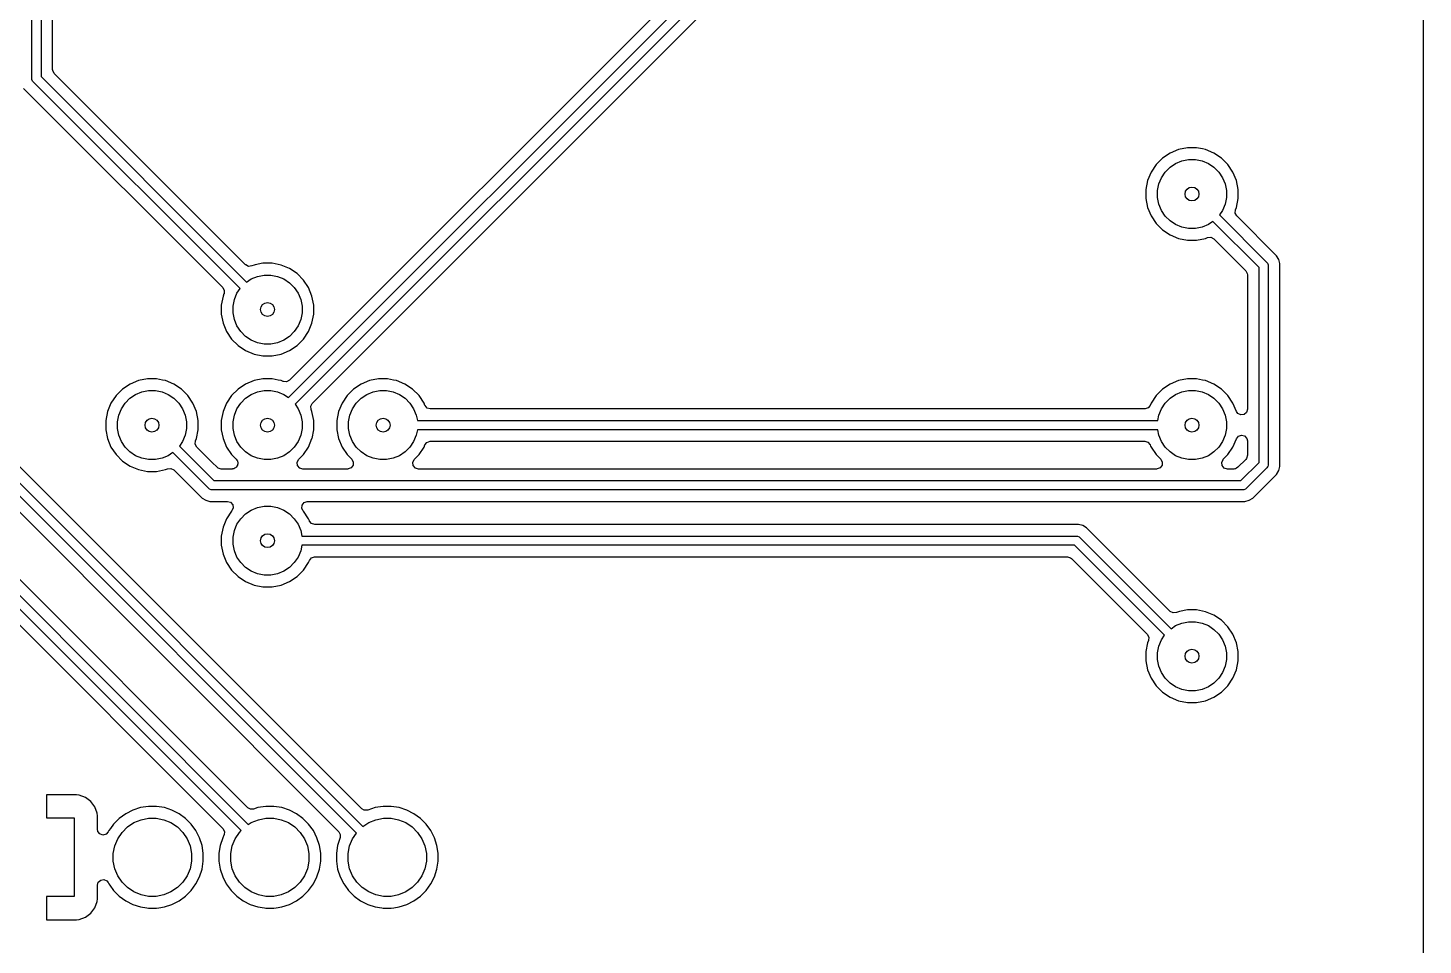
# Model space of a CAD drawing. Extents: x 0 to 90, y 0 to 55.
# Drawn here: x 59.82 to 90, y 23.75 to 43.59 of the extents above; entities that cross this region are included whole.
import ezdxf

# ---------------------------------------------------------------- set-up
doc = ezdxf.new("R2010")
doc.units = 0
doc.layers.add('BLACK', color=7, linetype='CONTINUOUS')

msp = doc.modelspace()

# ---------------------------------------------------------------- linework, layer by layer
at = {"layer": 'BLACK', "linetype": 'CONTINUOUS'}
for p, q in [((89.9995, 54.8755), (89.9995, 0.1245)), ((59.9, 42.5), (59.9, 49.258879)), ((60.1, 49.258879), (60.1, 42.541422)), ((60.3505, 42.696543), (60.3505, 48.979393)), ((64.572507, 26.723173), (45.386817, 45.908864)), ((44.719531, 45.584786), (64.034519, 26.269797)), ((64.431142, 26.227435), (44.929289, 45.729289)), ((45.1, 45.841422), (64.584857, 26.356564)), ((74.784786, 45.280468), (65.473835, 35.969517)), ((65.45334, 35.594761), (74.92929, 45.070711)), ((75.041421, 44.9), (65.594761, 35.45334)), ((65.969517, 35.473835), (75.108863, 44.613181)), ((66.92349, 26.175088), (49.929289, 43.16929)), ((50.1, 43.281423), (67.064912, 26.31651)), ((49.719531, 43.024787), (66.541348, 26.202969)), ((60.353334, 42.670185), (60.3505, 42.696543)), ((60.386817, 42.608864), (60.353334, 42.670185)), ((64.526192, 38.469488), (60.386817, 42.608864)), ((59.719531, 42.284786), (64.030481, 37.973835)), ((59.901921, 42.480491), (59.9, 42.5)), ((59.916853, 42.444443), (59.901921, 42.480491)), ((59.929289, 42.429289), (59.916853, 42.444443)), ((64.405238, 37.953339), (59.929289, 42.429289)), ((60.1, 42.541422), (64.54666, 38.094761)), ((84.362214, 40.777136), (84.222863, 40.637785)), ((84.362218, 40.777139), (84.362214, 40.777136)), ((84.526079, 40.886628), (84.362218, 40.777139)), ((84.526092, 40.886635), (84.526079, 40.886628)), ((84.70816, 40.962049), (84.526092, 40.886635)), ((84.708165, 40.962051), (84.70816, 40.962049)), ((84.70817, 40.962052), (84.708165, 40.962051)), ((84.901457, 41.0005), (84.70817, 40.962052)), ((84.901459, 41.0005), (84.901457, 41.0005)), ((85.098541, 41.0005), (84.901459, 41.0005)), ((85.098543, 41.0005), (85.098541, 41.0005)), ((85.228582, 40.974632), (85.098543, 41.0005)), ((85.291835, 40.962051), (85.228582, 40.974632)), ((85.473914, 40.886632), (85.291835, 40.962051)), ((85.637782, 40.777139), (85.473914, 40.886632)), ((85.777139, 40.637782), (85.637782, 40.777139)), ((84.113364, 40.473907), (84.03795, 40.291839)), ((84.113371, 40.47392), (84.113364, 40.473907)), ((84.22286, 40.637781), (84.113371, 40.47392)), ((84.222863, 40.637785), (84.22286, 40.637781)), ((84.338559, 40.353548), (84.420242, 40.475795)), ((84.420242, 40.475795), (84.524205, 40.579758)), ((84.524205, 40.579758), (84.646452, 40.661441)), ((84.646452, 40.661441), (84.782286, 40.717705)), ((84.782286, 40.717705), (84.926487, 40.746389)), ((84.926487, 40.746389), (85.073513, 40.746389)), ((85.073513, 40.746389), (85.217714, 40.717705)), ((85.217714, 40.717705), (85.353548, 40.661441)), ((85.353548, 40.661441), (85.475795, 40.579758)), ((85.475795, 40.579758), (85.579758, 40.475795)), ((85.579758, 40.475795), (85.661441, 40.353548)), ((85.886632, 40.473914), (85.777139, 40.637782)), ((85.962051, 40.291835), (85.886632, 40.473914)), ((84.037947, 40.291829), (83.9995, 40.098543)), ((84.03795, 40.291839), (84.037947, 40.291829)), ((84.253611, 40.073513), (84.282295, 40.217714)), ((84.282295, 40.217714), (84.338559, 40.353548)), ((85.661441, 40.353548), (85.717705, 40.217714)), ((85.717705, 40.217714), (85.746389, 40.073513)), ((85.962052, 40.291829), (85.962051, 40.291835)), ((86.0005, 40.098543), (85.962052, 40.291829)), ((83.9995, 39.901456), (83.999499, 39.901456)), ((83.999499, 39.901456), (84.037947, 39.70817)), ((83.9995, 40.098543), (83.9995, 39.901456)), ((84.253611, 39.926487), (84.253611, 40.073513)), ((84.282295, 39.782286), (84.253611, 39.926487)), ((85.746389, 39.926487), (85.717705, 39.782286)), ((85.746389, 40.073513), (85.746389, 39.926487)), ((85.962052, 39.70817), (86.0005, 39.901456)), ((86.0005, 39.901456), (86.0005, 40.098543)), ((84.037947, 39.70817), (84.03795, 39.70816)), ((84.03795, 39.70816), (84.113364, 39.526092)), ((84.338559, 39.646452), (84.282295, 39.782286)), ((84.420242, 39.524205), (84.338559, 39.646452)), ((85.661441, 39.646452), (85.594761, 39.54666)), ((85.594761, 39.54666), (86.620711, 38.520711)), ((85.717705, 39.782286), (85.661441, 39.646452)), ((85.936032, 39.587486), (85.941016, 39.657177)), ((85.969515, 39.526165), (85.936032, 39.587486)), ((85.941016, 39.657177), (85.942615, 39.661244)), ((85.942615, 39.661244), (85.962051, 39.708165)), ((85.962051, 39.708165), (85.962052, 39.70817)), ((84.113364, 39.526092), (84.113371, 39.526079)), ((84.113371, 39.526079), (84.22286, 39.362218)), ((84.22286, 39.362218), (84.222863, 39.362214)), ((84.222863, 39.362214), (84.362214, 39.222863)), ((84.524205, 39.420242), (84.420242, 39.524205)), ((84.646452, 39.338559), (84.524205, 39.420242)), ((84.782286, 39.282295), (84.646452, 39.338559)), ((84.926487, 39.253611), (84.782286, 39.282295)), ((85.073513, 39.253611), (84.926487, 39.253611)), ((85.217714, 39.282295), (85.073513, 39.253611)), ((85.353548, 39.338559), (85.217714, 39.282295)), ((85.453339, 39.405238), (85.353548, 39.338559)), ((86.45, 38.408578), (85.453339, 39.405238)), ((86.83047, 38.665212), (85.969515, 39.526165)), ((84.362214, 39.222863), (84.362218, 39.22286)), ((84.362218, 39.22286), (84.526079, 39.113371)), ((84.526079, 39.113371), (84.526092, 39.113364)), ((84.526092, 39.113364), (84.70816, 39.03795)), ((84.70816, 39.03795), (84.70817, 39.037947)), ((84.70817, 39.037947), (84.901457, 38.9995)), ((84.901457, 38.9995), (84.901459, 38.9995)), ((84.901459, 38.9995), (85.098543, 38.9995)), ((85.098543, 38.9995), (85.291828, 39.037947)), ((85.291828, 39.037947), (85.291831, 39.037948)), ((85.291831, 39.037948), (85.291835, 39.037949)), ((85.291835, 39.037949), (85.338703, 39.057362)), ((85.338703, 39.057362), (85.408173, 39.064829)), ((85.408173, 39.064829), (85.470652, 39.033553)), ((85.470652, 39.033553), (85.473835, 39.030481)), ((85.473835, 39.030481), (86.163181, 38.341136)), ((86.876614, 38.585288), (86.83047, 38.665212)), ((64.529349, 38.466442), (64.526192, 38.469488)), ((64.591828, 38.435168), (64.529349, 38.466442)), ((64.661294, 38.442636), (64.591828, 38.435168)), ((64.708165, 38.462051), (64.661294, 38.442636)), ((64.73024, 38.466442), (64.708165, 38.462051)), ((64.901457, 38.5005), (64.73024, 38.466442)), ((64.901459, 38.5005), (64.901457, 38.5005)), ((65.098541, 38.5005), (64.901459, 38.5005)), ((65.098543, 38.5005), (65.098541, 38.5005)), ((65.228582, 38.474632), (65.098543, 38.5005)), ((65.291835, 38.462051), (65.228582, 38.474632)), ((65.473914, 38.386632), (65.291835, 38.462051)), ((65.637782, 38.277139), (65.473914, 38.386632)), ((86.163181, 38.341136), (86.196666, 38.279813)), ((86.45, 34.191422), (86.45, 38.408578)), ((86.620711, 38.520711), (86.633147, 38.505557)), ((86.633147, 38.505557), (86.648079, 38.469509)), ((86.648079, 38.469509), (86.65, 38.45)), ((86.65, 38.45), (86.65, 34.15)), ((86.9005, 38.496144), (86.876614, 38.585288)), ((86.9005, 34.103856), (86.9005, 38.496144)), ((64.54666, 38.094761), (64.646452, 38.161441)), ((64.646452, 38.161441), (64.782286, 38.217705)), ((64.782286, 38.217705), (64.926487, 38.246389)), ((64.926487, 38.246389), (65.073513, 38.246389)), ((65.073513, 38.246389), (65.217714, 38.217705)), ((65.217714, 38.217705), (65.353548, 38.161441)), ((65.353548, 38.161441), (65.475795, 38.079758)), ((65.475795, 38.079758), (65.579758, 37.975795)), ((65.777139, 38.137782), (65.637782, 38.277139)), ((65.886632, 37.973914), (65.777139, 38.137782)), ((86.196666, 38.279813), (86.1995, 38.253455)), ((86.1995, 38.253455), (86.1995, 35.341972)), ((64.037947, 37.791828), (63.9995, 37.598543)), ((64.030481, 37.973835), (64.063966, 37.912512)), ((64.037948, 37.791831), (64.037947, 37.791828)), ((64.037949, 37.791835), (64.037948, 37.791831)), ((64.057362, 37.838703), (64.037949, 37.791835)), ((64.058982, 37.84282), (64.057362, 37.838703)), ((64.063966, 37.912512), (64.058982, 37.84282)), ((64.282295, 37.717714), (64.338559, 37.853548)), ((64.338559, 37.853548), (64.405238, 37.953339)), ((65.579758, 37.975795), (65.661441, 37.853548)), ((65.661441, 37.853548), (65.717705, 37.717714)), ((65.962051, 37.791835), (65.886632, 37.973914)), ((65.962052, 37.791829), (65.962051, 37.791835)), ((66.0005, 37.598543), (65.962052, 37.791829)), ((63.9995, 37.598543), (63.9995, 37.401456)), ((64.253611, 37.573513), (64.282295, 37.717714)), ((64.253611, 37.426487), (64.253611, 37.573513)), ((65.717705, 37.717714), (65.746389, 37.573513)), ((65.746389, 37.573513), (65.746389, 37.426487)), ((66.0005, 37.401456), (66.0005, 37.598543)), ((63.9995, 37.401456), (63.999499, 37.401456)), ((63.999499, 37.401456), (64.037947, 37.20817)), ((64.037947, 37.20817), (64.03795, 37.20816)), ((64.03795, 37.20816), (64.113364, 37.026092)), ((64.282295, 37.282286), (64.253611, 37.426487)), ((64.338559, 37.146452), (64.282295, 37.282286)), ((64.420242, 37.024205), (64.338559, 37.146452)), ((65.661441, 37.146452), (65.579758, 37.024205)), ((65.717705, 37.282286), (65.661441, 37.146452)), ((65.746389, 37.426487), (65.717705, 37.282286)), ((65.886635, 37.026092), (65.962049, 37.20816)), ((65.962049, 37.20816), (65.962052, 37.20817)), ((65.962052, 37.20817), (66.0005, 37.401456)), ((64.113364, 37.026092), (64.113371, 37.026079)), ((64.113371, 37.026079), (64.22286, 36.862218)), ((64.22286, 36.862218), (64.222863, 36.862214)), ((64.222863, 36.862214), (64.362214, 36.722863)), ((64.524205, 36.920242), (64.420242, 37.024205)), ((64.646452, 36.838559), (64.524205, 36.920242)), ((64.782286, 36.782295), (64.646452, 36.838559)), ((65.353548, 36.838559), (65.217714, 36.782295)), ((65.475795, 36.920242), (65.353548, 36.838559)), ((65.579758, 37.024205), (65.475795, 36.920242)), ((65.637785, 36.722863), (65.777136, 36.862214)), ((65.777136, 36.862214), (65.777139, 36.862218)), ((65.777139, 36.862218), (65.886628, 37.026079)), ((65.886628, 37.026079), (65.886635, 37.026092)), ((64.362214, 36.722863), (64.362218, 36.72286)), ((64.362218, 36.72286), (64.526079, 36.613371)), ((64.526079, 36.613371), (64.526092, 36.613364)), ((64.526092, 36.613364), (64.70816, 36.53795)), ((64.70816, 36.53795), (64.70817, 36.537947)), ((64.70817, 36.537947), (64.901457, 36.4995)), ((64.926487, 36.753611), (64.782286, 36.782295)), ((65.073513, 36.753611), (64.926487, 36.753611)), ((65.217714, 36.782295), (65.073513, 36.753611)), ((65.098543, 36.4995), (65.291829, 36.537947)), ((65.291829, 36.537947), (65.291839, 36.53795)), ((65.291839, 36.53795), (65.473907, 36.613364)), ((65.473907, 36.613364), (65.47392, 36.613371)), ((65.47392, 36.613371), (65.637781, 36.72286)), ((65.637781, 36.72286), (65.637785, 36.722863)), ((64.901457, 36.4995), (64.901459, 36.4995)), ((64.901459, 36.4995), (65.098543, 36.4995)), ((62.20816, 35.962049), (62.026092, 35.886635)), ((62.208163, 35.96205), (62.20816, 35.962049)), ((62.208165, 35.962051), (62.208163, 35.96205)), ((62.20817, 35.962052), (62.208165, 35.962051)), ((62.401457, 36.0005), (62.20817, 35.962052)), ((62.401459, 36.0005), (62.401457, 36.0005)), ((62.598541, 36.0005), (62.401459, 36.0005)), ((62.598543, 36.0005), (62.598541, 36.0005)), ((62.728582, 35.974632), (62.598543, 36.0005)), ((62.791835, 35.962051), (62.728582, 35.974632)), ((62.973914, 35.886632), (62.791835, 35.962051)), ((64.70816, 35.962049), (64.526092, 35.886635)), ((64.708163, 35.96205), (64.70816, 35.962049)), ((64.708165, 35.962051), (64.708163, 35.96205)), ((64.70817, 35.962052), (64.708165, 35.962051)), ((64.901457, 36.0005), (64.70817, 35.962052)), ((64.901459, 36.0005), (64.901457, 36.0005)), ((65.098541, 36.0005), (64.901459, 36.0005)), ((65.098543, 36.0005), (65.098541, 36.0005)), ((65.228582, 35.974632), (65.098543, 36.0005)), ((65.291835, 35.962051), (65.228582, 35.974632)), ((65.338757, 35.942615), (65.291835, 35.962051)), ((65.34282, 35.941016), (65.338757, 35.942615)), ((65.412512, 35.936032), (65.34282, 35.941016)), ((65.473835, 35.969517), (65.412512, 35.936032)), ((67.20816, 35.962049), (67.026092, 35.886635)), ((67.208163, 35.96205), (67.20816, 35.962049)), ((67.208165, 35.962051), (67.208163, 35.96205)), ((67.20817, 35.962052), (67.208165, 35.962051)), ((67.401457, 36.0005), (67.20817, 35.962052)), ((67.401459, 36.0005), (67.401457, 36.0005)), ((67.598541, 36.0005), (67.401459, 36.0005)), ((67.598543, 36.0005), (67.598541, 36.0005)), ((67.728582, 35.974632), (67.598543, 36.0005)), ((67.791835, 35.962051), (67.728582, 35.974632)), ((67.973914, 35.886632), (67.791835, 35.962051)), ((84.70816, 35.962049), (84.526092, 35.886635)), ((84.708163, 35.96205), (84.70816, 35.962049)), ((84.708165, 35.962051), (84.708163, 35.96205)), ((84.70817, 35.962052), (84.708165, 35.962051)), ((84.901457, 36.0005), (84.70817, 35.962052)), ((84.901459, 36.0005), (84.901457, 36.0005)), ((85.098541, 36.0005), (84.901459, 36.0005)), ((85.098543, 36.0005), (85.098541, 36.0005)), ((85.228582, 35.974632), (85.098543, 36.0005)), ((85.291835, 35.962051), (85.228582, 35.974632)), ((85.473914, 35.886632), (85.291835, 35.962051)), ((61.72286, 35.637781), (61.613371, 35.47392)), ((61.722863, 35.637785), (61.72286, 35.637781)), ((61.862214, 35.777136), (61.722863, 35.637785)), ((61.862218, 35.777139), (61.862214, 35.777136)), ((62.026079, 35.886628), (61.862218, 35.777139)), ((62.024205, 35.579758), (62.146452, 35.661441)), ((62.026092, 35.886635), (62.026079, 35.886628)), ((62.146452, 35.661441), (62.282286, 35.717705)), ((62.282286, 35.717705), (62.426487, 35.746389)), ((62.426487, 35.746389), (62.573513, 35.746389)), ((62.573513, 35.746389), (62.717714, 35.717705)), ((62.717714, 35.717705), (62.853548, 35.661441)), ((62.853548, 35.661441), (62.975795, 35.579758)), ((63.137782, 35.777139), (62.973914, 35.886632)), ((63.277139, 35.637782), (63.137782, 35.777139)), ((63.386632, 35.473914), (63.277139, 35.637782)), ((64.22286, 35.637781), (64.113371, 35.47392)), ((64.222863, 35.637785), (64.22286, 35.637781)), ((64.362214, 35.777136), (64.222863, 35.637785)), ((64.362218, 35.777139), (64.362214, 35.777136)), ((64.526079, 35.886628), (64.362218, 35.777139)), ((64.524205, 35.579758), (64.646452, 35.661441)), ((64.526092, 35.886635), (64.526079, 35.886628)), ((64.646452, 35.661441), (64.782286, 35.717705)), ((64.782286, 35.717705), (64.926487, 35.746389)), ((64.926487, 35.746389), (65.073513, 35.746389)), ((65.073513, 35.746389), (65.217714, 35.717705)), ((65.217714, 35.717705), (65.353548, 35.661441)), ((65.353548, 35.661441), (65.45334, 35.594761)), ((66.72286, 35.637781), (66.613371, 35.47392)), ((66.722863, 35.637785), (66.72286, 35.637781)), ((66.862214, 35.777136), (66.722863, 35.637785)), ((66.862218, 35.777139), (66.862214, 35.777136)), ((67.026079, 35.886628), (66.862218, 35.777139)), ((67.024205, 35.579758), (67.146452, 35.661441)), ((67.026092, 35.886635), (67.026079, 35.886628)), ((67.146452, 35.661441), (67.282286, 35.717705)), ((67.282286, 35.717705), (67.426487, 35.746389)), ((67.426487, 35.746389), (67.573513, 35.746389)), ((67.573513, 35.746389), (67.717714, 35.717705)), ((67.717714, 35.717705), (67.853548, 35.661441)), ((67.853548, 35.661441), (67.975795, 35.579758)), ((68.137782, 35.777139), (67.973914, 35.886632)), ((68.277139, 35.637782), (68.137782, 35.777139)), ((68.386632, 35.473914), (68.277139, 35.637782)), ((84.22286, 35.637782), (84.113372, 35.47392)), ((84.362214, 35.777136), (84.22286, 35.637782)), ((84.362218, 35.777139), (84.362214, 35.777136)), ((84.526079, 35.886628), (84.362218, 35.777139)), ((84.524205, 35.579758), (84.646452, 35.661441)), ((84.526092, 35.886635), (84.526079, 35.886628)), ((84.646452, 35.661441), (84.782286, 35.717705)), ((84.782286, 35.717705), (84.926487, 35.746389)), ((84.926487, 35.746389), (85.073513, 35.746389)), ((85.073513, 35.746389), (85.217714, 35.717705)), ((85.217714, 35.717705), (85.353548, 35.661441)), ((85.353548, 35.661441), (85.475795, 35.579758)), ((85.637782, 35.777139), (85.473914, 35.886632)), ((85.777139, 35.637782), (85.637782, 35.777139)), ((85.886632, 35.473914), (85.777139, 35.637782)), ((61.613364, 35.473907), (61.53795, 35.291839)), ((61.613371, 35.47392), (61.613364, 35.473907)), ((61.782295, 35.217714), (61.838559, 35.353548)), ((61.838559, 35.353548), (61.920242, 35.475795)), ((61.920242, 35.475795), (62.024205, 35.579758)), ((62.975795, 35.579758), (63.079758, 35.475795)), ((63.079758, 35.475795), (63.161441, 35.353548)), ((63.161441, 35.353548), (63.217705, 35.217714)), ((63.462051, 35.291835), (63.386632, 35.473914)), ((64.113364, 35.473907), (64.03795, 35.291839)), ((64.113371, 35.47392), (64.113364, 35.473907)), ((64.282295, 35.217714), (64.338559, 35.353548)), ((64.338559, 35.353548), (64.420242, 35.475795)), ((64.420242, 35.475795), (64.524205, 35.579758)), ((65.594761, 35.45334), (65.661441, 35.353548)), ((65.661441, 35.353548), (65.717705, 35.217714)), ((65.935168, 35.408168), (65.966441, 35.470648)), ((65.942637, 35.338702), (65.935168, 35.408168)), ((65.962051, 35.291835), (65.942637, 35.338702)), ((65.966441, 35.470648), (65.969517, 35.473835)), ((66.613364, 35.473907), (66.53795, 35.291839)), ((66.613371, 35.47392), (66.613364, 35.473907)), ((66.782295, 35.217714), (66.838559, 35.353548)), ((66.838559, 35.353548), (66.920242, 35.475795)), ((66.920242, 35.475795), (67.024205, 35.579758)), ((67.975795, 35.579758), (68.079758, 35.475795)), ((68.079758, 35.475795), (68.161441, 35.353548)), ((68.161441, 35.353548), (68.217705, 35.217714)), ((68.40606, 35.427009), (68.386632, 35.473914)), ((68.407811, 35.422989), (68.40606, 35.427009)), ((68.453566, 35.370185), (68.407811, 35.422989)), ((68.520605, 35.3505), (68.453566, 35.370185)), ((83.979395, 35.3505), (68.520605, 35.3505)), ((83.983822, 35.350579), (83.979395, 35.3505)), ((84.050116, 35.372645), (83.983822, 35.350579)), ((84.093955, 35.427046), (84.050116, 35.372645)), ((84.113368, 35.473914), (84.093955, 35.427046)), ((84.113372, 35.47392), (84.113368, 35.473914)), ((84.282295, 35.217714), (84.338559, 35.353548)), ((84.338559, 35.353548), (84.420242, 35.475795)), ((84.420242, 35.475795), (84.524205, 35.579758)), ((85.475795, 35.579758), (85.579758, 35.475795)), ((85.579758, 35.475795), (85.661441, 35.353548)), ((85.661441, 35.353548), (85.717705, 35.217714)), ((85.886634, 35.473907), (85.886632, 35.473914)), ((85.886635, 35.473907), (85.886634, 35.473907)), ((85.960939, 35.29452), (85.886635, 35.473907)), ((86.1995, 35.341972), (86.179815, 35.274933)), ((61.537947, 35.291829), (61.4995, 35.098543)), ((61.4995, 35.098543), (61.4995, 34.901456)), ((61.53795, 35.291839), (61.537947, 35.291829)), ((61.753611, 35.073513), (61.782295, 35.217714)), ((61.753611, 34.926487), (61.753611, 35.073513)), ((63.217705, 35.217714), (63.246389, 35.073513)), ((63.246389, 35.073513), (63.246389, 34.926487)), ((63.462052, 35.291829), (63.462051, 35.291835)), ((63.5005, 35.098543), (63.462052, 35.291829)), ((63.5005, 34.901456), (63.5005, 35.098543)), ((64.037947, 35.291829), (63.9995, 35.098543)), ((63.9995, 35.098543), (63.9995, 34.901456)), ((64.03795, 35.291839), (64.037947, 35.291829)), ((64.253611, 35.073513), (64.282295, 35.217714)), ((64.253611, 34.926487), (64.253611, 35.073513)), ((65.717705, 35.217714), (65.746389, 35.073513)), ((65.746389, 35.073513), (65.746389, 34.926487)), ((65.962052, 35.291829), (65.962051, 35.291835)), ((66.0005, 35.098543), (65.962052, 35.291829)), ((66.0005, 34.901456), (66.0005, 35.098543)), ((66.537947, 35.291829), (66.4995, 35.098543)), ((66.4995, 35.098543), (66.4995, 34.901456)), ((66.53795, 35.291839), (66.537947, 35.291829)), ((66.753611, 35.073513), (66.782295, 35.217714)), ((66.753611, 34.926487), (66.753611, 35.073513)), ((68.217705, 35.217714), (68.24112, 35.1)), ((68.24112, 35.1), (84.25888, 35.1)), ((84.25888, 35.1), (84.282295, 35.217714)), ((85.717705, 35.217714), (85.746389, 35.073513)), ((85.746389, 35.073513), (85.746389, 34.926487)), ((85.994297, 35.248259), (85.960939, 35.29452)), ((86.057853, 35.219234), (85.994297, 35.248259)), ((86.127011, 35.229178), (86.057853, 35.219234)), ((86.179815, 35.274933), (86.127011, 35.229178)), ((67.037032, 26.698649), (58.834225, 34.901456)), ((61.4995, 34.901456), (61.499499, 34.901456)), ((61.499499, 34.901456), (61.537947, 34.70817)), ((61.782295, 34.782286), (61.753611, 34.926487)), ((61.838559, 34.646452), (61.782295, 34.782286)), ((63.217705, 34.782286), (63.161441, 34.646452)), ((63.246389, 34.926487), (63.217705, 34.782286)), ((63.462051, 34.708165), (63.463119, 34.713532)), ((63.463119, 34.713532), (63.5005, 34.901456)), ((63.9995, 34.901456), (63.999499, 34.901456)), ((63.999499, 34.901456), (64.037947, 34.70817)), ((64.282295, 34.782286), (64.253611, 34.926487)), ((64.338559, 34.646452), (64.282295, 34.782286)), ((65.717705, 34.782286), (65.661441, 34.646452)), ((65.746389, 34.926487), (65.717705, 34.782286)), ((65.962052, 34.708168), (65.963119, 34.713532)), ((65.963119, 34.713532), (66.0005, 34.901456)), ((66.4995, 34.901456), (66.499499, 34.901456)), ((66.499499, 34.901456), (66.537947, 34.70817)), ((66.782295, 34.782286), (66.753611, 34.926487)), ((66.838559, 34.646452), (66.782295, 34.782286)), ((68.217705, 34.782286), (68.161441, 34.646452)), ((68.24112, 34.9), (68.217705, 34.782286)), ((84.25888, 34.9), (68.24112, 34.9)), ((84.282295, 34.782286), (84.25888, 34.9)), ((84.338559, 34.646452), (84.282295, 34.782286)), ((85.717705, 34.782286), (85.661441, 34.646452)), ((85.746389, 34.926487), (85.717705, 34.782286)), ((85.960939, 34.705479), (86.00478, 34.759883)), ((86.00478, 34.759883), (86.071074, 34.781948)), ((86.071074, 34.781948), (86.138773, 34.764669)), ((86.138773, 34.764669), (86.186384, 34.713532)), ((86.186384, 34.713532), (86.1995, 34.658027)), ((61.537947, 34.70817), (61.53795, 34.70816)), ((61.53795, 34.70816), (61.613364, 34.526092)), ((61.613364, 34.526092), (61.613371, 34.526079)), ((61.613371, 34.526079), (61.72286, 34.362218)), ((61.920242, 34.524205), (61.838559, 34.646452)), ((62.024205, 34.420242), (61.920242, 34.524205)), ((62.146452, 34.338559), (62.024205, 34.420242)), ((63.161441, 34.646452), (63.094761, 34.546659)), ((63.094761, 34.546659), (63.841421, 33.8)), ((63.436032, 34.587486), (63.441016, 34.657177)), ((63.469515, 34.526165), (63.436032, 34.587486)), ((63.441016, 34.657177), (63.442615, 34.661244)), ((63.442615, 34.661244), (63.462051, 34.708165)), ((63.803535, 34.192147), (63.469515, 34.526165)), ((64.037947, 34.70817), (64.03795, 34.70816)), ((64.03795, 34.70816), (64.113364, 34.526092)), ((64.113364, 34.526092), (64.113371, 34.526079)), ((64.113371, 34.526079), (64.22286, 34.362218)), ((64.420242, 34.524205), (64.338559, 34.646452)), ((64.524205, 34.420242), (64.420242, 34.524205)), ((64.646452, 34.338559), (64.524205, 34.420242)), ((65.475795, 34.420242), (65.353548, 34.338559)), ((65.579758, 34.524205), (65.475795, 34.420242)), ((65.661441, 34.646452), (65.579758, 34.524205)), ((65.777139, 34.362218), (65.886628, 34.526079)), ((65.886628, 34.526079), (65.886635, 34.526092)), ((65.886635, 34.526092), (65.962049, 34.70816)), ((65.962049, 34.70816), (65.962052, 34.708168)), ((66.537947, 34.70817), (66.53795, 34.70816)), ((66.53795, 34.70816), (66.613364, 34.526092)), ((66.613364, 34.526092), (66.613371, 34.526079)), ((66.613371, 34.526079), (66.72286, 34.362218)), ((66.920242, 34.524205), (66.838559, 34.646452)), ((67.024205, 34.420242), (66.920242, 34.524205)), ((67.146452, 34.338559), (67.024205, 34.420242)), ((67.975795, 34.420242), (67.853548, 34.338559)), ((68.079758, 34.524205), (67.975795, 34.420242)), ((68.161441, 34.646452), (68.079758, 34.524205)), ((68.277139, 34.362217), (68.386628, 34.52608)), ((68.386628, 34.52608), (68.386632, 34.526086)), ((68.386632, 34.526086), (68.406044, 34.572953)), ((68.406044, 34.572953), (68.449884, 34.627355)), ((68.449884, 34.627355), (68.516178, 34.649421)), ((68.516178, 34.649421), (68.520605, 34.6495)), ((68.520605, 34.6495), (83.979395, 34.6495)), ((83.979395, 34.6495), (84.046434, 34.629815)), ((84.046434, 34.629815), (84.092189, 34.577011)), ((84.092189, 34.577011), (84.093939, 34.57299)), ((84.093939, 34.57299), (84.105351, 34.545438)), ((84.105351, 34.545438), (84.113367, 34.526087)), ((84.113367, 34.526087), (84.113371, 34.52608)), ((84.113371, 34.52608), (84.22286, 34.362217)), ((84.420242, 34.524205), (84.338559, 34.646452)), ((84.524205, 34.420242), (84.420242, 34.524205)), ((84.646452, 34.338559), (84.524205, 34.420242)), ((85.475795, 34.420242), (85.353548, 34.338559)), ((85.579758, 34.524205), (85.475795, 34.420242)), ((85.661441, 34.646452), (85.579758, 34.524205)), ((85.777139, 34.362218), (85.886628, 34.526079)), ((85.886628, 34.526079), (85.886635, 34.526092)), ((85.886635, 34.526092), (85.960939, 34.705479)), ((86.1995, 34.658027), (86.1995, 34.346544)), ((61.72286, 34.362218), (61.722863, 34.362214)), ((61.722863, 34.362214), (61.862214, 34.222863)), ((61.862214, 34.222863), (61.862218, 34.22286)), ((61.862218, 34.22286), (62.026079, 34.113371)), ((62.026079, 34.113371), (62.026092, 34.113364)), ((62.026092, 34.113364), (62.20816, 34.03795)), ((62.282286, 34.282295), (62.146452, 34.338559)), ((62.426487, 34.253611), (62.282286, 34.282295)), ((62.573513, 34.253611), (62.426487, 34.253611)), ((62.717714, 34.282295), (62.573513, 34.253611)), ((62.853548, 34.338559), (62.717714, 34.282295)), ((62.95334, 34.405238), (62.853548, 34.338559)), ((63.72929, 33.629289), (62.95334, 34.405238)), ((63.908863, 34.086819), (63.803535, 34.192147)), ((64.22286, 34.362218), (64.222863, 34.362214)), ((64.222863, 34.362214), (64.322897, 34.262181)), ((64.322897, 34.262181), (64.333509, 34.242744)), ((64.338127, 34.113439), (64.328929, 34.093297)), ((64.333509, 34.242744), (64.34801, 34.226011)), ((64.351398, 34.131166), (64.338127, 34.113439)), ((64.34801, 34.226011), (64.349926, 34.212679)), ((64.349926, 34.212679), (64.356382, 34.200858)), ((64.352358, 34.144601), (64.351398, 34.131166)), ((64.357954, 34.156853), (64.352358, 34.144601)), ((64.356382, 34.200858), (64.354802, 34.178771)), ((64.354802, 34.178771), (64.357954, 34.156853)), ((64.782286, 34.282295), (64.646452, 34.338559)), ((64.926487, 34.253611), (64.782286, 34.282295)), ((65.073513, 34.253611), (64.926487, 34.253611)), ((65.217714, 34.282295), (65.073513, 34.253611)), ((65.353548, 34.338559), (65.217714, 34.282295)), ((65.642046, 34.192147), (65.671071, 34.255703)), ((65.65199, 34.122989), (65.642046, 34.192147)), ((65.697745, 34.070185), (65.65199, 34.122989)), ((65.671071, 34.255703), (65.677103, 34.262181)), ((65.677103, 34.262181), (65.777136, 34.362214)), ((65.777136, 34.362214), (65.777139, 34.362218)), ((66.72286, 34.362218), (66.722863, 34.362214)), ((66.722863, 34.362214), (66.822897, 34.262181)), ((66.851398, 34.131166), (66.809526, 34.075233)), ((66.822897, 34.262181), (66.856382, 34.200858)), ((66.856382, 34.200858), (66.851398, 34.131166)), ((67.282286, 34.282295), (67.146452, 34.338559)), ((67.426487, 34.253611), (67.282286, 34.282295)), ((67.573513, 34.253611), (67.426487, 34.253611)), ((67.717714, 34.282295), (67.573513, 34.253611)), ((67.853548, 34.338559), (67.717714, 34.282295)), ((68.142046, 34.192147), (68.171071, 34.255703)), ((68.15199, 34.122989), (68.142046, 34.192147)), ((68.197745, 34.070185), (68.15199, 34.122989)), ((68.171071, 34.255703), (68.177103, 34.262181)), ((68.177103, 34.262181), (68.277139, 34.362217)), ((84.22286, 34.362217), (84.222863, 34.362214)), ((84.222863, 34.362214), (84.322897, 34.262181)), ((84.351398, 34.131166), (84.309526, 34.075233)), ((84.322897, 34.262181), (84.356382, 34.200858)), ((84.356382, 34.200858), (84.351398, 34.131166)), ((84.782286, 34.282295), (84.646452, 34.338559)), ((84.926487, 34.253611), (84.782286, 34.282295)), ((85.073513, 34.253611), (84.926487, 34.253611)), ((85.217714, 34.282295), (85.073513, 34.253611)), ((85.353548, 34.338559), (85.217714, 34.282295)), ((85.642046, 34.192147), (85.671071, 34.255703)), ((85.65199, 34.122989), (85.642046, 34.192147)), ((85.697745, 34.070185), (85.65199, 34.122989)), ((85.671071, 34.255703), (85.677103, 34.262181)), ((85.677103, 34.262181), (85.777136, 34.362214)), ((85.777136, 34.362214), (85.777139, 34.362218)), ((86.163181, 34.258863), (85.991137, 34.086819)), ((86.058578, 33.8), (86.45, 34.191422)), ((86.179815, 34.279505), (86.163181, 34.258863)), ((86.1995, 34.346544), (86.179815, 34.279505)), ((86.648079, 34.130491), (86.637046, 34.103856)), ((86.65, 34.15), (86.648079, 34.130491)), ((62.20816, 34.03795), (62.20817, 34.037947)), ((62.20817, 34.037947), (62.401457, 33.9995)), ((62.401457, 33.9995), (62.401459, 33.9995)), ((62.401459, 33.9995), (62.598543, 33.9995)), ((62.598543, 33.9995), (62.791828, 34.037947)), ((62.791828, 34.037947), (62.791831, 34.037948)), ((62.791831, 34.037948), (62.791835, 34.037949)), ((62.791835, 34.037949), (62.838703, 34.057362)), ((62.838703, 34.057362), (62.908173, 34.064829)), ((62.908173, 34.064829), (62.970652, 34.033553)), ((62.970652, 34.033553), (62.973835, 34.030481)), ((62.973835, 34.030481), (63.584786, 33.419531)), ((63.929505, 34.070185), (63.908863, 34.086819)), ((63.996544, 34.0505), (63.929505, 34.070185)), ((64.235216, 34.0505), (63.996544, 34.0505)), ((64.244062, 34.050816), (64.235216, 34.0505)), ((64.248232, 34.052371), (64.244062, 34.050816)), ((64.270151, 34.055523), (64.248232, 34.052371)), ((64.28878, 34.067495), (64.270151, 34.055523)), ((64.309526, 34.075233), (64.28878, 34.067495)), ((64.317597, 34.086014), (64.309526, 34.075233)), ((64.328929, 34.093297), (64.317597, 34.086014)), ((65.764784, 34.0505), (65.697745, 34.070185)), ((66.735216, 34.0505), (65.764784, 34.0505)), ((66.744062, 34.050816), (66.735216, 34.0505)), ((66.809526, 34.075233), (66.744062, 34.050816)), ((68.264784, 34.0505), (68.197745, 34.070185)), ((84.235216, 34.0505), (68.264784, 34.0505)), ((84.244062, 34.050816), (84.235216, 34.0505)), ((84.309526, 34.075233), (84.244062, 34.050816)), ((85.764784, 34.0505), (85.697745, 34.070185)), ((85.903456, 34.0505), (85.764784, 34.0505)), ((85.929814, 34.053334), (85.903456, 34.0505)), ((85.93219, 34.054631), (85.929814, 34.053334)), ((85.938391, 34.055523), (85.93219, 34.054631)), ((85.964209, 34.072115), (85.938391, 34.055523)), ((85.991137, 34.086819), (85.964209, 34.072115)), ((86.620711, 34.079289), (86.170711, 33.629289)), ((86.315213, 33.419531), (86.830468, 33.934786)), ((86.633147, 34.094443), (86.620711, 34.079289)), ((86.637046, 34.103856), (86.633147, 34.094443)), ((86.830468, 33.934786), (86.830472, 33.934791)), ((86.830472, 33.934791), (86.876613, 34.014711)), ((86.876613, 34.014711), (86.876614, 34.014712)), ((86.876614, 34.014712), (86.886203, 34.0505)), ((86.886203, 34.0505), (86.9005, 34.103856)), ((63.744443, 33.616852), (63.72929, 33.629289)), ((63.780491, 33.601921), (63.744443, 33.616852)), ((63.8, 33.6), (63.780491, 33.601921)), ((86.1, 33.6), (63.8, 33.6)), ((63.841421, 33.8), (86.058578, 33.8)), ((86.119509, 33.601921), (86.1, 33.6)), ((86.155557, 33.616853), (86.119509, 33.601921)), ((86.170711, 33.629289), (86.155557, 33.616853)), ((63.584786, 33.419531), (63.584791, 33.419527)), ((63.584791, 33.419527), (63.664709, 33.373387)), ((63.664709, 33.373387), (63.664712, 33.373386)), ((63.664712, 33.373386), (63.753856, 33.3495)), ((63.753856, 33.3495), (63.753857, 33.3495)), ((63.753857, 33.3495), (63.846144, 33.3495)), ((63.846144, 33.3495), (64.135216, 33.3495)), ((64.135216, 33.3495), (64.202255, 33.329815)), ((64.202255, 33.329815), (64.24801, 33.277011)), ((64.257954, 33.207853), (64.228929, 33.144297)), ((64.24801, 33.277011), (64.257954, 33.207853)), ((64.646452, 33.161441), (64.782286, 33.217705)), ((64.782286, 33.217705), (64.926487, 33.246389)), ((64.926487, 33.246389), (65.073513, 33.246389)), ((65.073513, 33.246389), (65.217714, 33.217705)), ((65.217714, 33.217705), (65.353548, 33.161441)), ((65.743618, 33.199142), (65.748602, 33.268834)), ((65.748602, 33.268834), (65.790474, 33.324767)), ((65.790474, 33.324767), (65.855938, 33.349184)), ((65.855938, 33.349184), (65.864784, 33.3495)), ((65.864784, 33.3495), (86.146143, 33.3495)), ((86.146143, 33.3495), (86.146144, 33.3495)), ((86.146144, 33.3495), (86.235288, 33.373386)), ((86.235288, 33.373386), (86.23529, 33.373387)), ((86.23529, 33.373387), (86.315208, 33.419527)), ((86.315208, 33.419527), (86.315213, 33.419531)), ((64.113364, 32.973907), (64.03795, 32.791839)), ((64.113371, 32.97392), (64.113364, 32.973907)), ((64.22286, 33.137781), (64.113371, 32.97392)), ((64.222863, 33.137785), (64.22286, 33.137781)), ((64.222897, 33.137819), (64.222863, 33.137785)), ((64.228929, 33.144297), (64.222897, 33.137819)), ((64.338559, 32.853548), (64.420242, 32.975795)), ((64.420242, 32.975795), (64.524205, 33.079758)), ((64.524205, 33.079758), (64.646452, 33.161441)), ((65.353548, 33.161441), (65.475795, 33.079758)), ((65.475795, 33.079758), (65.579758, 32.975795)), ((65.579758, 32.975795), (65.661441, 32.853548)), ((65.774156, 33.143215), (65.743618, 33.199142)), ((65.773274, 33.142492), (65.774156, 33.143215)), ((65.777091, 33.13784), (65.773274, 33.142492)), ((65.777103, 33.137819), (65.777091, 33.13784)), ((65.777136, 33.137785), (65.777103, 33.137819)), ((65.777139, 33.137782), (65.777136, 33.137785)), ((65.886632, 32.973914), (65.777139, 33.137782)), ((65.90606, 32.927009), (65.886632, 32.973914)), ((65.907811, 32.922989), (65.90606, 32.927009)), ((65.953566, 32.870185), (65.907811, 32.922989)), ((64.037947, 32.791829), (63.9995, 32.598543)), ((63.9995, 32.598543), (63.9995, 32.401456)), ((64.03795, 32.791839), (64.037947, 32.791829)), ((64.253611, 32.573513), (64.282295, 32.717714)), ((64.282295, 32.717714), (64.338559, 32.853548)), ((65.661441, 32.853548), (65.717705, 32.717714)), ((65.717705, 32.717714), (65.74112, 32.6)), ((65.74112, 32.6), (82.5, 32.6)), ((66.020605, 32.8505), (65.953566, 32.870185)), ((82.546142, 32.8505), (66.020605, 32.8505)), ((82.5, 32.6), (82.519509, 32.598079)), ((82.519509, 32.598079), (82.555557, 32.583147)), ((82.546144, 32.8505), (82.546142, 32.8505)), ((82.635288, 32.826614), (82.546144, 32.8505)), ((82.715212, 32.78047), (82.635288, 32.826614)), ((84.526192, 30.969488), (82.715212, 32.78047)), ((63.9995, 32.401456), (63.999499, 32.401456)), ((63.999499, 32.401456), (64.037947, 32.20817)), ((64.253611, 32.426487), (64.253611, 32.573513)), ((64.282295, 32.282286), (64.253611, 32.426487)), ((65.74112, 32.4), (65.717705, 32.282286)), ((82.458578, 32.4), (65.74112, 32.4)), ((84.405238, 30.453339), (82.458578, 32.4)), ((82.555557, 32.583147), (82.570711, 32.570711)), ((82.570711, 32.570711), (84.54666, 30.594761)), ((64.037947, 32.20817), (64.03795, 32.20816)), ((64.03795, 32.20816), (64.113364, 32.026092)), ((64.113364, 32.026092), (64.113371, 32.026079)), ((64.113371, 32.026079), (64.22286, 31.862218)), ((64.338559, 32.146452), (64.282295, 32.282286)), ((64.420242, 32.024205), (64.338559, 32.146452)), ((64.524205, 31.920242), (64.420242, 32.024205)), ((65.579758, 32.024205), (65.475795, 31.920242)), ((65.661441, 32.146452), (65.579758, 32.024205)), ((65.717705, 32.282286), (65.661441, 32.146452)), ((65.777139, 31.862217), (65.886628, 32.02608)), ((65.886628, 32.02608), (65.886632, 32.026086)), ((65.886632, 32.026086), (65.906044, 32.072953)), ((65.906044, 32.072953), (65.949884, 32.127355)), ((65.949884, 32.127355), (66.016178, 32.149421)), ((66.016178, 32.149421), (66.020605, 32.1495)), ((66.020605, 32.1495), (82.303456, 32.1495)), ((82.303456, 32.1495), (82.370495, 32.129815)), ((82.370495, 32.129815), (82.391137, 32.113181)), ((82.391137, 32.113181), (84.030481, 30.473835)), ((64.22286, 31.862218), (64.222863, 31.862214)), ((64.222863, 31.862214), (64.362214, 31.722863)), ((64.362214, 31.722863), (64.362218, 31.72286)), ((64.362218, 31.72286), (64.526079, 31.613371)), ((64.646452, 31.838559), (64.524205, 31.920242)), ((64.782286, 31.782295), (64.646452, 31.838559)), ((64.926487, 31.753611), (64.782286, 31.782295)), ((65.073513, 31.753611), (64.926487, 31.753611)), ((65.217714, 31.782295), (65.073513, 31.753611)), ((65.353548, 31.838559), (65.217714, 31.782295)), ((65.475795, 31.920242), (65.353548, 31.838559)), ((65.47392, 31.613371), (65.637781, 31.72286)), ((65.637781, 31.72286), (65.637785, 31.722863)), ((65.637785, 31.722863), (65.777139, 31.862217)), ((64.526079, 31.613371), (64.526092, 31.613364)), ((64.526092, 31.613364), (64.70816, 31.53795)), ((64.70816, 31.53795), (64.70817, 31.537947)), ((64.70817, 31.537947), (64.901457, 31.4995)), ((64.901457, 31.4995), (64.901459, 31.4995)), ((64.901459, 31.4995), (65.098543, 31.4995)), ((65.098543, 31.4995), (65.291829, 31.537947)), ((65.291829, 31.537947), (65.291839, 31.53795)), ((65.291839, 31.53795), (65.473907, 31.613364)), ((65.473907, 31.613364), (65.47392, 31.613371)), ((84.529349, 30.966442), (84.526192, 30.969488)), ((84.591828, 30.935168), (84.529349, 30.966442)), ((84.661294, 30.942636), (84.591828, 30.935168)), ((84.708165, 30.962051), (84.661294, 30.942636)), ((84.73024, 30.966442), (84.708165, 30.962051)), ((84.901457, 31.0005), (84.73024, 30.966442)), ((84.901459, 31.0005), (84.901457, 31.0005)), ((85.098541, 31.0005), (84.901459, 31.0005)), ((85.098543, 31.0005), (85.098541, 31.0005)), ((85.228582, 30.974632), (85.098543, 31.0005)), ((85.291835, 30.962051), (85.228582, 30.974632)), ((85.473914, 30.886632), (85.291835, 30.962051)), ((85.637782, 30.777139), (85.473914, 30.886632)), ((84.54666, 30.594761), (84.646452, 30.661441)), ((84.646452, 30.661441), (84.782286, 30.717705)), ((84.782286, 30.717705), (84.926487, 30.746389)), ((84.926487, 30.746389), (85.073513, 30.746389)), ((85.073513, 30.746389), (85.217714, 30.717705)), ((85.217714, 30.717705), (85.353548, 30.661441)), ((85.353548, 30.661441), (85.475795, 30.579758)), ((85.475795, 30.579758), (85.579758, 30.475795)), ((85.777139, 30.637782), (85.637782, 30.777139)), ((85.886632, 30.473914), (85.777139, 30.637782)), ((84.037947, 30.291828), (83.9995, 30.098543)), ((84.030481, 30.473835), (84.063966, 30.412512)), ((84.037948, 30.291831), (84.037947, 30.291828)), ((84.037949, 30.291835), (84.037948, 30.291831)), ((84.057362, 30.338703), (84.037949, 30.291835)), ((84.058982, 30.34282), (84.057362, 30.338703)), ((84.063966, 30.412512), (84.058982, 30.34282)), ((84.253611, 30.073513), (84.282295, 30.217714)), ((84.282295, 30.217714), (84.338559, 30.353548)), ((84.338559, 30.353548), (84.405238, 30.453339)), ((85.579758, 30.475795), (85.661441, 30.353548)), ((85.661441, 30.353548), (85.717705, 30.217714)), ((85.717705, 30.217714), (85.746389, 30.073513)), ((85.962051, 30.291835), (85.886632, 30.473914)), ((85.962052, 30.291829), (85.962051, 30.291835)), ((86.0005, 30.098543), (85.962052, 30.291829)), ((83.9995, 29.901456), (83.999499, 29.901456)), ((83.999499, 29.901456), (84.037947, 29.70817)), ((83.9995, 30.098543), (83.9995, 29.901456)), ((84.253611, 29.926487), (84.253611, 30.073513)), ((84.282295, 29.782286), (84.253611, 29.926487)), ((85.746389, 29.926487), (85.717705, 29.782286)), ((85.746389, 30.073513), (85.746389, 29.926487)), ((85.962052, 29.70817), (86.0005, 29.901456)), ((86.0005, 29.901456), (86.0005, 30.098543)), ((84.037947, 29.70817), (84.03795, 29.70816)), ((84.03795, 29.70816), (84.113364, 29.526092)), ((84.338559, 29.646452), (84.282295, 29.782286)), ((84.420242, 29.524205), (84.338559, 29.646452)), ((85.661441, 29.646452), (85.579758, 29.524205)), ((85.717705, 29.782286), (85.661441, 29.646452)), ((85.886635, 29.526092), (85.962049, 29.70816)), ((85.962049, 29.70816), (85.962052, 29.70817)), ((84.113364, 29.526092), (84.113371, 29.526079)), ((84.113371, 29.526079), (84.22286, 29.362218)), ((84.22286, 29.362218), (84.222863, 29.362214)), ((84.222863, 29.362214), (84.362214, 29.222863)), ((84.524205, 29.420242), (84.420242, 29.524205)), ((84.646452, 29.338559), (84.524205, 29.420242)), ((84.782286, 29.282295), (84.646452, 29.338559)), ((84.926487, 29.253611), (84.782286, 29.282295)), ((85.217714, 29.282295), (85.073513, 29.253611)), ((85.353548, 29.338559), (85.217714, 29.282295)), ((85.475795, 29.420242), (85.353548, 29.338559)), ((85.579758, 29.524205), (85.475795, 29.420242)), ((85.637785, 29.222863), (85.777136, 29.362214)), ((85.777136, 29.362214), (85.777139, 29.362218)), ((85.777139, 29.362218), (85.886628, 29.526079)), ((85.886628, 29.526079), (85.886635, 29.526092)), ((84.362214, 29.222863), (84.362218, 29.22286)), ((84.362218, 29.22286), (84.526079, 29.113371)), ((84.526079, 29.113371), (84.526092, 29.113364)), ((84.526092, 29.113364), (84.70816, 29.03795)), ((84.70816, 29.03795), (84.70817, 29.037947)), ((84.70817, 29.037947), (84.901457, 28.9995)), ((84.901457, 28.9995), (84.901459, 28.9995)), ((84.901459, 28.9995), (85.098543, 28.9995)), ((85.073513, 29.253611), (84.926487, 29.253611)), ((85.098543, 28.9995), (85.291829, 29.037947)), ((85.291829, 29.037947), (85.291839, 29.03795)), ((85.291839, 29.03795), (85.473907, 29.113364)), ((85.473907, 29.113364), (85.47392, 29.113371)), ((85.47392, 29.113371), (85.637781, 29.22286)), ((85.637781, 29.22286), (85.637785, 29.222863)), ((60.867829, 27), (60.220001, 27)), ((60.220001, 27), (60.220001, 26.5)), ((60.867845, 26.999999), (60.867829, 27)), ((60.927373, 26.993598), (60.867845, 26.999999)), ((60.92738, 26.993596), (60.927373, 26.993598)), ((61.062087, 26.943354), (60.92738, 26.993596)), ((61.062094, 26.94335), (61.062087, 26.943354)), ((61.177188, 26.85719), (61.062094, 26.94335)), ((61.177191, 26.857187), (61.177188, 26.85719)), ((61.263351, 26.742093), (61.177191, 26.857187)), ((61.263355, 26.742086), (61.263351, 26.742093)), ((61.313597, 26.607379), (61.263355, 26.742086)), ((61.313599, 26.607372), (61.313597, 26.607379)), ((61.32, 26.547844), (61.313599, 26.607372)), ((61.933213, 26.591232), (61.793073, 26.489414)), ((62.087556, 26.669873), (61.933213, 26.591232)), ((62.2523, 26.723402), (62.087556, 26.669873)), ((62.42339, 26.7505), (62.2523, 26.723402)), ((62.596612, 26.7505), (62.42339, 26.7505)), ((62.767702, 26.723402), (62.596612, 26.7505)), ((62.932446, 26.669873), (62.767702, 26.723402)), ((63.086789, 26.591232), (62.932446, 26.669873)), ((63.226929, 26.489414), (63.086789, 26.591232)), ((64.628664, 26.69093), (64.572507, 26.723173)), ((64.6985, 26.692924), (64.628664, 26.69093)), ((64.792299, 26.723402), (64.6985, 26.692924)), ((64.963389, 26.7505), (64.792299, 26.723402)), ((65.136611, 26.7505), (64.963389, 26.7505)), ((65.307701, 26.723402), (65.136611, 26.7505)), ((65.472445, 26.669873), (65.307701, 26.723402)), ((65.626788, 26.591232), (65.472445, 26.669873)), ((65.766928, 26.489414), (65.626788, 26.591232)), ((67.093189, 26.666406), (67.037032, 26.698649)), ((67.16303, 26.668401), (67.093189, 26.666406)), ((67.167548, 26.669869), (67.16303, 26.668401)), ((67.167556, 26.669873), (67.167548, 26.669869)), ((67.3323, 26.723402), (67.167556, 26.669873)), ((67.50339, 26.7505), (67.3323, 26.723402)), ((67.676612, 26.7505), (67.50339, 26.7505)), ((67.847702, 26.723402), (67.676612, 26.7505)), ((68.012446, 26.669873), (67.847702, 26.723402)), ((68.166789, 26.591232), (68.012446, 26.669873)), ((68.306929, 26.489414), (68.166789, 26.591232)), ((60.220001, 26.5), (60.820001, 26.5)), ((60.820001, 26.5), (60.820001, 24.8)), ((61.320001, 26.547827), (61.32, 26.547844)), ((61.320001, 26.25505), (61.320001, 26.547827)), ((61.600017, 26.269797), (61.568767, 26.226786)), ((61.670587, 26.366928), (61.600017, 26.269797)), ((61.793073, 26.489414), (61.670587, 26.366928)), ((61.852942, 26.189234), (61.970767, 26.307059)), ((61.970767, 26.307059), (62.109314, 26.399633)), ((62.109314, 26.399633), (62.263259, 26.463399)), ((62.263259, 26.463399), (62.426686, 26.495907)), ((62.426686, 26.495907), (62.593316, 26.495907)), ((62.593316, 26.495907), (62.756743, 26.463399)), ((62.756743, 26.463399), (62.910688, 26.399633)), ((62.910688, 26.399633), (63.049235, 26.307059)), ((63.049235, 26.307059), (63.16706, 26.189234)), ((63.349415, 26.366928), (63.226929, 26.489414)), ((63.451233, 26.226788), (63.349415, 26.366928)), ((64.034519, 26.269797), (64.068004, 26.208474)), ((64.584857, 26.356564), (64.649313, 26.399633)), ((64.649313, 26.399633), (64.803258, 26.463399)), ((64.803258, 26.463399), (64.966685, 26.495907)), ((64.966685, 26.495907), (65.133315, 26.495907)), ((65.133315, 26.495907), (65.296742, 26.463399)), ((65.296742, 26.463399), (65.450687, 26.399633)), ((65.450687, 26.399633), (65.589234, 26.307059)), ((65.589234, 26.307059), (65.707059, 26.189234)), ((65.889414, 26.366928), (65.766928, 26.489414)), ((65.991232, 26.226788), (65.889414, 26.366928)), ((67.064912, 26.31651), (67.189314, 26.399633)), ((67.189314, 26.399633), (67.343259, 26.463399)), ((67.343259, 26.463399), (67.506686, 26.495907)), ((67.506686, 26.495907), (67.673316, 26.495907)), ((67.673316, 26.495907), (67.836743, 26.463399)), ((67.836743, 26.463399), (67.990688, 26.399633)), ((67.990688, 26.399633), (68.129235, 26.307059)), ((68.129235, 26.307059), (68.24706, 26.189234)), ((68.429415, 26.366928), (68.306929, 26.489414)), ((68.531233, 26.226788), (68.429415, 26.366928)), ((61.329104, 26.208415), (61.320001, 26.25505)), ((61.372556, 26.153701), (61.329104, 26.208415)), ((61.438692, 26.131164), (61.372556, 26.153701)), ((61.506512, 26.14796), (61.438692, 26.131164)), ((61.554486, 26.198756), (61.506512, 26.14796)), ((61.568767, 26.226786), (61.554486, 26.198756)), ((61.696602, 25.896742), (61.760368, 26.050687)), ((61.760368, 26.050687), (61.852942, 26.189234)), ((63.16706, 26.189234), (63.259634, 26.050687)), ((63.259634, 26.050687), (63.3234, 25.896742)), ((63.529874, 26.072445), (63.451233, 26.226788)), ((63.583403, 25.907701), (63.529874, 26.072445)), ((64.030126, 26.072442), (63.976597, 25.907697)), ((64.03013, 26.072452), (64.030126, 26.072442)), ((64.057323, 26.125822), (64.03013, 26.072452)), ((64.06302, 26.138782), (64.057323, 26.125822)), ((64.068004, 26.208474), (64.06302, 26.138782)), ((64.236601, 25.896742), (64.300367, 26.050687)), ((64.300367, 26.050687), (64.392941, 26.189234)), ((64.392941, 26.189234), (64.431142, 26.227435)), ((65.707059, 26.189234), (65.799633, 26.050687)), ((65.799633, 26.050687), (65.863399, 25.896742)), ((66.069873, 26.072445), (65.991232, 26.226788)), ((66.123402, 25.907701), (66.069873, 26.072445)), ((66.571598, 26.07697), (66.516598, 25.907698)), ((66.541348, 26.202969), (66.574833, 26.141646)), ((66.574833, 26.141646), (66.571598, 26.07697)), ((66.776602, 25.896742), (66.840368, 26.050687)), ((66.840368, 26.050687), (66.92349, 26.175088)), ((68.24706, 26.189234), (68.339634, 26.050687)), ((68.339634, 26.050687), (68.4034, 25.896742)), ((68.609874, 26.072445), (68.531233, 26.226788)), ((68.663403, 25.907701), (68.609874, 26.072445)), ((61.664094, 25.733315), (61.696602, 25.896742)), ((61.664094, 25.566685), (61.664094, 25.733315)), ((63.3234, 25.896742), (63.355908, 25.733315)), ((63.355908, 25.733315), (63.355908, 25.566685)), ((63.610501, 25.736611), (63.583403, 25.907701)), ((63.610501, 25.563389), (63.610501, 25.736611)), ((63.976597, 25.907697), (63.9495, 25.73661)), ((63.9495, 25.73661), (63.9495, 25.563389)), ((64.204093, 25.733315), (64.236601, 25.896742)), ((64.204093, 25.566685), (64.204093, 25.733315)), ((65.863399, 25.896742), (65.895907, 25.733315)), ((65.895907, 25.733315), (65.895907, 25.566685)), ((66.1505, 25.736611), (66.123402, 25.907701)), ((66.1505, 25.563389), (66.1505, 25.736611)), ((66.516598, 25.907698), (66.489501, 25.73661)), ((66.489501, 25.73661), (66.489501, 25.563389)), ((66.744094, 25.733315), (66.776602, 25.896742)), ((66.744094, 25.566685), (66.744094, 25.733315)), ((68.4034, 25.896742), (68.435908, 25.733315)), ((68.435908, 25.733315), (68.435908, 25.566685)), ((68.690501, 25.736611), (68.663403, 25.907701)), ((68.690501, 25.563389), (68.690501, 25.736611)), ((61.696602, 25.403258), (61.664094, 25.566685)), ((61.760368, 25.249313), (61.696602, 25.403258)), ((63.3234, 25.403258), (63.259634, 25.249313)), ((63.355908, 25.566685), (63.3234, 25.403258)), ((63.529874, 25.227555), (63.583403, 25.392299)), ((63.583403, 25.392299), (63.610501, 25.563389)), ((63.9495, 25.563389), (63.976597, 25.392302)), ((63.976597, 25.392302), (64.030128, 25.227552)), ((64.236601, 25.403258), (64.204093, 25.566685)), ((64.300367, 25.249313), (64.236601, 25.403258)), ((65.863399, 25.403258), (65.799633, 25.249313)), ((65.895907, 25.566685), (65.863399, 25.403258)), ((66.069873, 25.227555), (66.123402, 25.392299)), ((66.123402, 25.392299), (66.1505, 25.563389)), ((66.489501, 25.563389), (66.516598, 25.392302)), ((66.516598, 25.392302), (66.570129, 25.227552)), ((66.776602, 25.403258), (66.744094, 25.566685)), ((66.840368, 25.249313), (66.776602, 25.403258)), ((68.4034, 25.403258), (68.339634, 25.249313)), ((68.435908, 25.566685), (68.4034, 25.403258)), ((68.609874, 25.227555), (68.663403, 25.392299)), ((68.663403, 25.392299), (68.690501, 25.563389)), ((61.320001, 25.044949), (61.339686, 25.111988)), ((61.339686, 25.111988), (61.39249, 25.157743)), ((61.39249, 25.157743), (61.461648, 25.167687)), ((61.461648, 25.167687), (61.525204, 25.138662)), ((61.525204, 25.138662), (61.554486, 25.101244)), ((61.554486, 25.101244), (61.568769, 25.073211)), ((61.568769, 25.073211), (61.589303, 25.044949)), ((61.852942, 25.110766), (61.760368, 25.249313)), ((61.970767, 24.992941), (61.852942, 25.110766)), ((63.16706, 25.110766), (63.049235, 24.992941)), ((63.259634, 25.249313), (63.16706, 25.110766)), ((63.349415, 24.933072), (63.451233, 25.073212)), ((63.451233, 25.073212), (63.529874, 25.227555)), ((64.030128, 25.227552), (64.108768, 25.073211)), ((64.108768, 25.073211), (64.129302, 25.044949)), ((64.392941, 25.110766), (64.300367, 25.249313)), ((64.510766, 24.992941), (64.392941, 25.110766)), ((65.707059, 25.110766), (65.589234, 24.992941)), ((65.799633, 25.249313), (65.707059, 25.110766)), ((65.889414, 24.933072), (65.991232, 25.073212)), ((65.991232, 25.073212), (66.069873, 25.227555)), ((66.570129, 25.227552), (66.648769, 25.073211)), ((66.648769, 25.073211), (66.669303, 25.044949)), ((66.932942, 25.110766), (66.840368, 25.249313)), ((67.050767, 24.992941), (66.932942, 25.110766)), ((68.24706, 25.110766), (68.129235, 24.992941)), ((68.339634, 25.249313), (68.24706, 25.110766)), ((68.429415, 24.933072), (68.531233, 25.073212)), ((68.531233, 25.073212), (68.609874, 25.227555)), ((60.820001, 24.8), (60.220001, 24.8)), ((60.220001, 24.8), (60.220001, 24.3)), ((61.313599, 24.692627), (61.32, 24.752155)), ((61.32, 24.752155), (61.320001, 24.752172)), ((61.320001, 24.752172), (61.320001, 25.044949)), ((61.589303, 25.044949), (61.670587, 24.933072)), ((61.670587, 24.933072), (61.670589, 24.93307)), ((61.670589, 24.93307), (61.670589, 24.933069)), ((61.670589, 24.933069), (61.79307, 24.810588)), ((61.79307, 24.810588), (61.933212, 24.708768)), ((62.109314, 24.900367), (61.970767, 24.992941)), ((62.263259, 24.836601), (62.109314, 24.900367)), ((62.426686, 24.804093), (62.263259, 24.836601)), ((62.593316, 24.804093), (62.426686, 24.804093)), ((62.756743, 24.836601), (62.593316, 24.804093)), ((62.910688, 24.900367), (62.756743, 24.836601)), ((63.049235, 24.992941), (62.910688, 24.900367)), ((63.086789, 24.708768), (63.226929, 24.810586)), ((63.226929, 24.810586), (63.349415, 24.933072)), ((64.129302, 25.044949), (64.210586, 24.933072)), ((64.210586, 24.933072), (64.210588, 24.93307)), ((64.210588, 24.93307), (64.210588, 24.933069)), ((64.210588, 24.933069), (64.333069, 24.810588)), ((64.333069, 24.810588), (64.473211, 24.708768)), ((64.649313, 24.900367), (64.510766, 24.992941)), ((64.803258, 24.836601), (64.649313, 24.900367)), ((64.966685, 24.804093), (64.803258, 24.836601)), ((65.133315, 24.804093), (64.966685, 24.804093)), ((65.296742, 24.836601), (65.133315, 24.804093)), ((65.450687, 24.900367), (65.296742, 24.836601)), ((65.589234, 24.992941), (65.450687, 24.900367)), ((65.626788, 24.708768), (65.766928, 24.810586)), ((65.766928, 24.810586), (65.889414, 24.933072)), ((66.669303, 25.044949), (66.750587, 24.933072)), ((66.750587, 24.933072), (66.750589, 24.93307)), ((66.750589, 24.93307), (66.750589, 24.933069)), ((66.750589, 24.933069), (66.87307, 24.810588)), ((66.87307, 24.810588), (67.013212, 24.708768)), ((67.189314, 24.900367), (67.050767, 24.992941)), ((67.343259, 24.836601), (67.189314, 24.900367)), ((67.506686, 24.804093), (67.343259, 24.836601)), ((67.673316, 24.804093), (67.506686, 24.804093)), ((67.836743, 24.836601), (67.673316, 24.804093)), ((67.990688, 24.900367), (67.836743, 24.836601)), ((68.129235, 24.992941), (67.990688, 24.900367)), ((68.166789, 24.708768), (68.306929, 24.810586)), ((68.306929, 24.810586), (68.429415, 24.933072)), ((61.177191, 24.442812), (61.263351, 24.557906)), ((61.263351, 24.557906), (61.263355, 24.557913)), ((61.263355, 24.557913), (61.313597, 24.69262)), ((61.313597, 24.69262), (61.313599, 24.692627)), ((61.933212, 24.708768), (62.087553, 24.630128)), ((62.087553, 24.630128), (62.252303, 24.576597)), ((62.252303, 24.576597), (62.252302, 24.576597)), ((62.252302, 24.576597), (62.391193, 24.554599)), ((62.391193, 24.554599), (62.42339, 24.5495)), ((62.42339, 24.5495), (62.423391, 24.5495)), ((62.423391, 24.5495), (62.596611, 24.5495)), ((62.596611, 24.5495), (62.596612, 24.5495)), ((62.596612, 24.5495), (62.64973, 24.557913)), ((62.64973, 24.557913), (62.767698, 24.576597)), ((62.767698, 24.576597), (62.7677, 24.576597)), ((62.7677, 24.576597), (62.767702, 24.576598)), ((62.767702, 24.576598), (62.932446, 24.630127)), ((62.932446, 24.630127), (63.086789, 24.708768)), ((64.473211, 24.708768), (64.627552, 24.630128)), ((64.627552, 24.630128), (64.792302, 24.576597)), ((64.792302, 24.576597), (64.792301, 24.576597)), ((64.792301, 24.576597), (64.931192, 24.554599)), ((64.931192, 24.554599), (64.963389, 24.5495)), ((64.963389, 24.5495), (64.96339, 24.5495)), ((64.96339, 24.5495), (65.13661, 24.5495)), ((65.13661, 24.5495), (65.136611, 24.5495)), ((65.136611, 24.5495), (65.189729, 24.557913)), ((65.189729, 24.557913), (65.307697, 24.576597)), ((65.307697, 24.576597), (65.307699, 24.576597)), ((65.307699, 24.576597), (65.307701, 24.576598)), ((65.307701, 24.576598), (65.472445, 24.630127)), ((65.472445, 24.630127), (65.626788, 24.708768)), ((67.013212, 24.708768), (67.167553, 24.630128)), ((67.167553, 24.630128), (67.332303, 24.576597)), ((67.332303, 24.576597), (67.332302, 24.576597)), ((67.332302, 24.576597), (67.471193, 24.554599)), ((67.471193, 24.554599), (67.50339, 24.5495)), ((67.50339, 24.5495), (67.503391, 24.5495)), ((67.503391, 24.5495), (67.676611, 24.5495)), ((67.676611, 24.5495), (67.676612, 24.5495)), ((67.676612, 24.5495), (67.72973, 24.557913)), ((67.72973, 24.557913), (67.847698, 24.576597)), ((67.847698, 24.576597), (67.8477, 24.576597)), ((67.8477, 24.576597), (67.847702, 24.576598)), ((67.847702, 24.576598), (68.012446, 24.630127)), ((68.012446, 24.630127), (68.166789, 24.708768)), ((60.220001, 24.3), (60.867845, 24.3)), ((60.867845, 24.3), (60.927373, 24.306401)), ((60.927373, 24.306401), (60.92738, 24.306403)), ((60.92738, 24.306403), (61.062087, 24.356645)), ((61.062087, 24.356645), (61.062094, 24.356649)), ((61.062094, 24.356649), (61.177188, 24.442809)), ((61.177188, 24.442809), (61.177191, 24.442812))]:
    msp.add_line(p, q, dxfattribs=at)
at = {"layer": 'BLACK'}
for centre in [(85, 40), (65, 37.5), (62.5, 35), (65, 35), (67.5, 35), (85, 35), (65, 32.5), (85, 30)]:
    msp.add_circle(centre, 0.15, dxfattribs=at)

doc.saveas('drawing.dxf')
